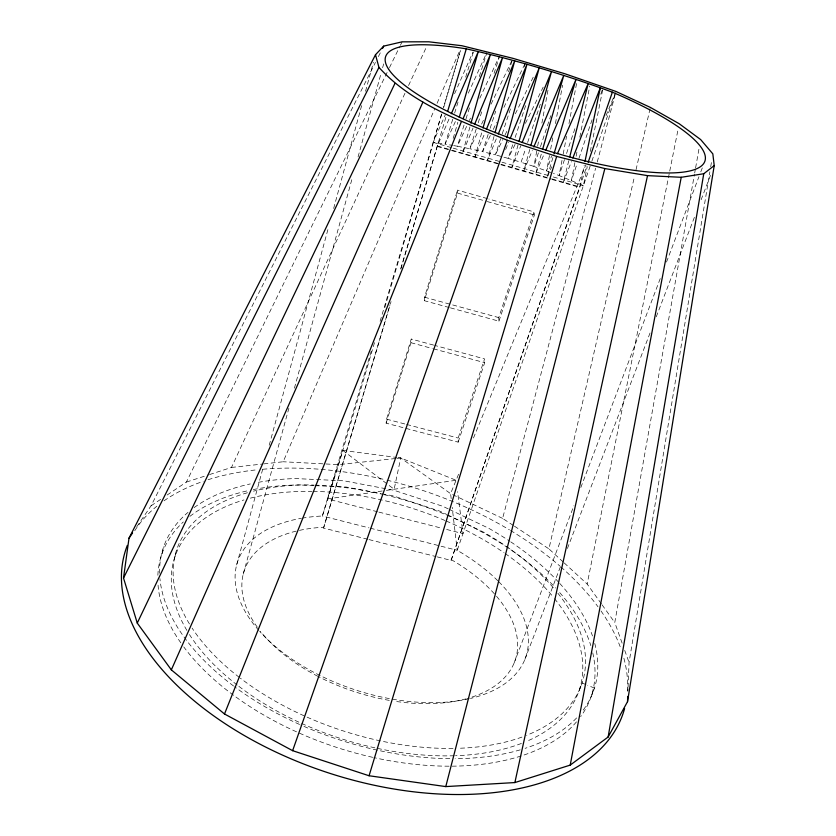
<?xml version="1.0" encoding="UTF-8"?>
<svg xmlns="http://www.w3.org/2000/svg" width="836" height="836" viewBox="0 0 836 836"><rect width="100%" height="100%" fill="white"/><g stroke="black" fill="none" stroke-linecap="round" stroke-linejoin="round"><path stroke-width="0.63" stroke-dasharray="4.18 3.13" d="M433.623 345.101L411.249 339.04L386.566 419.149L386.138 423.173L458.149 442.139L458.18 438.043L484.577 358.916L434.856 345.446M449.172 307.512L424.301 300.688L457.491 193.095L457.532 190.117L487.618 198.686M437.207 556.88L451.095 560.402L586.893 165.988M627.93 691.236L628.024 688.624M628.076 687.317L629.059 662.53L709.858 171.882M400.768 269.077L437.353 145.955L449.266 118.482M424.301 300.688L424.521 297.198L457.532 190.117M386.138 423.173L410.946 342.718L411.249 339.04M710.704 166.73L711.561 161.578M367.746 539.272L323.542 528.07L390.025 304.712M622.13 643.135L614.773 622.527L694.476 174.233M694.706 172.947L695.385 169.091M695.615 167.806L699.042 148.536M536.722 151.149L533.901 166.437L552.293 173.01M537.663 146.06L538.844 139.685M541.895 123.122L548.008 90.006M549.461 155.527L546.598 170.878L551.499 156.196M550.652 149.142L553.035 136.352M555.418 123.571L562.576 85.209M562.001 160.355L559.117 175.57L583.403 185.634L587.227 166.636M563.203 154.012L566.578 136.258M568.982 123.582L576.673 83.015M574.875 162.644L571.406 180.492L577.279 163.239M576.119 156.269L577.112 151.17M579.839 137.146L589.756 86.139M601.345 603.801L587.165 584.04L669.49 172.331M669.751 171.046L678.184 128.859M590.289 151.431L603.028 88.093M451.095 560.402L579.808 187.463L584.176 165.309M398.166 457.637L400.737 457.971L394.143 489.259L342.802 450.395L327.43 498.946L377.632 511.799M563.265 562.053L548.928 548.865L634.566 176.114M636.029 169.76L650.063 108.69M161.891 553.996L163.657 546.807M174.808 557.194L176.595 550.025M568.783 160.711L563.37 182.217L571.427 161.63M513.377 525.478L502.603 518.393L595.587 168.287M597.259 161.985L615.651 92.723M236.64 564.958L263.037 467.951M269.213 445.274L328.517 227.329M333.658 208.425L361.769 105.127M365.541 91.27L373.431 62.292M494.013 136.435L487.451 160.366L496.835 137.553M243.224 574.165L288.88 408.271M294.418 388.165L352.531 177.033M358.069 156.928L381.237 72.722M382.627 67.695L383.661 63.923M518.027 144.994L511.872 167.399L520.786 145.83M481.651 132.945L475.036 156.792L484.964 132.819M529.773 149.466L523.817 170.826L532.302 150.553M469.926 126.967L462.527 153.197L473.019 128.107M541.258 154.2L535.531 174.201L543.734 155.005M453.185 138.421L457.846 122.296M374.497 342.645L338.611 464.638L322.372 516A151.765 84.875 18.1 0 0 302.695 518.059M384.811 307.564L441.93 113.372M443.77 107.112L460.354 50.735L443.456 107.677M552.889 157.638L547.016 177.504L551.708 166.803M371.205 351.308L322.372 516L369 527.871M380.108 321.285L441.617 113.874M400.831 268.46L446.257 116.068M323.542 528.07L391.06 301.608M452.736 119.297L445.107 144.106L433.163 142.371L445.191 115.065M454.638 113.1L458.065 101.929M465.694 77.121L474.085 49.826M464.032 125.087L457.365 146.237L453.687 145.6M465.997 118.858L469.539 107.656M479.352 76.546L486.813 52.898M476.217 128.995L469.863 148.756L457.365 146.237L467.209 125.16M478.202 122.819L482.163 110.467M494.076 73.422L499.635 56.137M488.14 134.439L482.55 151.629L469.863 148.756L478.244 131.137M490.136 128.305L495.738 111.115M508.518 71.833L512.52 59.555M500.639 138.745L495.351 154.848L482.55 151.629L490.418 135.317M502.269 133.791L510.399 109.014M524.224 66.88L525.447 63.17M512.708 144.806L508.215 158.401L495.351 154.848L502.781 139.602M515.154 137.397L526.168 104.019M515.091 144.388L508.215 158.401L521.089 162.278L525.593 148.683M527.631 142.507L540.317 104.218M538.426 152.831L533.901 166.437L521.089 162.278M540.474 146.655L550.746 115.744M450.416 307.857L498.935 321.181L498.737 317.596L534.016 211.884L488.872 199.041M458.149 442.139L484.692 362.688L484.577 358.916M498.935 321.181L534.423 214.967L534.016 211.884M564.488 159.613L559.117 175.57L553.432 173.439M566.547 153.479L575.638 126.487M578.961 158.307L592.379 118.869M600.77 94.217L602.871 88.052M590.174 166.061L457.208 550.318A151.765 84.875 18.1 0 1 497.848 580.811M591.867 161.17L614.721 95.126M514.119 663L573.872 505.78M580.821 487.503L660.503 277.876M666.522 262.034L698.948 176.72M700.798 171.84L702.658 166.96M524.862 659.468L561.332 564.352M567.414 548.5L650.168 332.665M656.25 316.813L695.05 215.594M701.132 199.741L710.485 175.361M579.327 689.857L582.117 683.012L586.611 684.851M505.665 149.498L508.622 142.298M458.577 474.231L450.594 493.648L451.179 498.601M473.479 438.012L585.702 165.12M606.058 115.608L615.495 92.671M591.637 694.935L594.459 688.091L587.729 685.321M263.81 463.896L283.195 461.765L434.542 109.265M437.113 103.267L459.769 50.515M454.596 93.705L472.894 52.156M455.359 121.586L445.107 144.106L452.464 145.391M468.317 93.141L486.667 52.835M209.554 474.555L231.499 467.439L405.261 92.639M408.553 85.544L426.642 46.534M469.393 120.478L470.49 118.137M479.791 98.23L499.479 56.075M481.609 124.094L483.845 119.391M491.108 104.124L512.363 59.502M493.23 129.496L496.605 122.505M503.92 107.363L525.29 63.097M505.069 134.909L506.783 131.388M515.363 113.79L534.235 75.083M167.127 495.016L186.386 482.079L388.907 68.771M389.482 67.601L399.807 46.523M400.381 45.353L402.106 41.842M525.405 123.362L543.17 87.143M136.832 526.69L151.076 505.79L375.448 62.418M378.394 56.608L381.341 50.787M151.076 505.79L160.7 499.322M186.386 482.079L208.331 474.952M327.43 498.946L385.166 490.565M386.451 490.377L456.101 480.272L456.425 482.811M231.499 467.439L262.514 464.032M395.564 458.525L338.611 464.638L283.195 461.765M396.86 458.389L400.737 457.971L456.101 480.272M313.939 485.601L299.967 484.984A213.389 119.851 18.1 0 0 253.486 491.14M315.214 485.664L346.073 487.033L380.61 493.543M342.802 450.395L396.881 457.47M381.895 493.783L393.411 495.947L439.83 511.162L446.612 514.422M369.01 539.586L435.943 556.557M378.886 512.113L441.638 528.185M446.664 529.47L462.977 533.64L457.574 491.704M370.254 528.185L457.208 550.318L452.192 507.274M386.566 419.149L405.408 424.124M406.662 424.448L458.18 438.043M410.946 342.718L432.202 348.476M433.445 348.811L484.692 362.688M424.521 297.198L498.737 317.596M457.491 193.095L486.029 201.215M487.273 201.56L534.423 214.967M433.163 142.371L451.942 147.784M453.196 148.139L500.774 161.839M502.018 162.205L548.343 175.539M553.359 176.981L583.403 185.634M437.353 145.955L449.956 149.581M452.245 150.24L499.74 163.908M500.952 164.253L550.516 178.517M551.687 178.852L579.682 186.909M437.322 146.467L499.813 164.452M501.067 164.807L551.06 179.186M552.314 179.552L579.808 187.463M502.603 518.393L450.594 493.648L400.737 457.971M448.263 508.905L442.819 506.302L393.902 490.262L344.004 480.815L295.327 478.558A226.702 127.469 18.1 0 0 257.572 482.456M449.35 509.427L488.621 528.227A226.702 127.469 18.1 0 1 509.678 541.143M447.751 514.966L483.25 531.999A213.389 119.851 18.1 0 1 505.31 545.72M514.453 526.189L548.928 548.865M564.227 562.942L587.165 584.04M602.087 604.846L614.773 622.527M624.732 650.408L629.059 662.53M557.863 593.215A213.389 119.851 18.1 0 1 526.544 735.335M521.915 737.091A213.389 119.851 18.1 0 1 458.285 748.293M453.028 748.408A213.389 119.851 18.1 0 1 240.36 678.184M239.315 677.39A213.389 119.851 18.1 0 1 192.092 628.087M189.458 623.938A213.389 119.851 18.1 0 1 248.302 492.498M506.376 546.441A213.389 119.851 18.1 0 1 554.467 589.067M496.553 596.308A142.674 80.402 18.1 0 1 467.449 698.447M466.206 698.792A142.674 80.402 18.1 0 1 394.383 701.205M389.294 700.38A142.674 80.402 18.1 0 1 319.038 676.92M317.889 676.334A142.674 80.402 18.1 0 1 260.435 631.295M257.352 627.24A142.674 80.402 18.1 0 1 298.264 530.641M299.466 530.369A142.674 80.402 18.1 0 1 323.689 527.234M451.106 559.535A142.674 80.402 18.1 0 1 495.758 595.389M498.758 581.72A151.765 84.875 18.1 0 1 470.48 698.447M469.215 698.739A151.765 84.875 18.1 0 1 259.724 631.431M258.846 630.448A151.765 84.875 18.1 0 1 301.43 518.278M576.6 717.925A226.702 127.469 18.1 0 1 525.102 748.335M520.211 749.85A226.702 127.469 18.1 0 1 455.129 758.701M449.81 758.691A226.702 127.469 18.1 0 1 300.782 724.99M299.581 724.457A226.702 127.469 18.1 0 1 234.655 686.805M233.589 686.011A226.702 127.469 18.1 0 1 159.948 578.658M159.624 573.287A226.702 127.469 18.1 0 1 188.016 512.363M194.13 507.577A226.702 127.469 18.1 0 1 250.267 483.929M510.754 541.864A226.702 127.469 18.1 0 1 558.918 582.525M559.754 583.444A226.702 127.469 18.1 0 1 592.494 635.966M594.762 643.459A226.702 127.469 18.1 0 1 581.908 711.791M554.529 598.639A212.866 120.53 18.1 0 1 525.938 741.626M521.403 743.444A212.866 120.53 18.1 0 1 455.526 755.713M454.22 755.754A212.866 120.53 18.1 0 1 376.179 748.105M374.873 747.823A212.866 120.53 18.1 0 1 238.187 685.813M237.152 685.008A212.866 120.53 18.1 0 1 189.448 634.555M186.877 630.407A212.866 120.53 18.1 0 1 243.945 499.938M250.372 498.151A212.866 120.53 18.1 0 1 311.859 491.349M313.134 491.369A212.866 120.53 18.1 0 1 444.94 520.483M446.152 520.995A212.866 120.53 18.1 0 1 504.077 552.795M505.132 553.526A212.866 120.53 18.1 0 1 553.693 597.594M576.464 721.907A226.148 128.19 18.1 0 1 373.943 757.604M372.657 757.322A226.148 128.19 18.1 0 1 234.613 696.054M233.547 695.27A226.148 128.19 18.1 0 1 183.784 646.939M180.816 642.821A226.148 128.19 18.1 0 1 157.931 583.309M157.868 575.293A226.148 128.19 18.1 0 1 183.293 521.967M189.897 516.366A226.148 128.19 18.1 0 1 248.47 490.575M253.318 489.551A226.148 128.19 18.1 0 1 313.625 485.058M314.911 485.099A226.148 128.19 18.1 0 1 383.013 494.41M384.288 494.713A226.148 128.19 18.1 0 1 555.606 588.011M559.744 592.62A226.148 128.19 18.1 0 1 590.822 645.643M592.755 652.885A226.148 128.19 18.1 0 1 580.644 716.63M134.742 530.755A261.793 148.892 18.1 0 1 156.844 506.208M164.013 500.816A261.793 148.892 18.1 0 1 203.169 481.348M208.07 479.718A261.793 148.892 18.1 0 1 257.561 469.738M262.817 469.247A261.793 148.892 18.1 0 1 319.833 469.257M321.128 469.362A261.793 148.892 18.1 0 1 385.762 479.864M387.005 480.167A261.793 148.892 18.1 0 1 509.417 529.836M510.545 530.515A261.793 148.892 18.1 0 1 559.921 566.097M560.914 566.965A261.793 148.892 18.1 0 1 597.98 606.758M601 610.959A261.793 148.892 18.1 0 1 621.232 649.645M623.886 658.235A261.793 148.892 18.1 0 1 627.46 691.038"/><path stroke-width="1.25" d="M627.512 701.676L714.226 165.601L712.826 153.855L700.641 139.549L679.208 123.738L650.356 107.416L615.986 91.458L564.718 73.704L512.917 58.332L461.827 45.719L428.826 41.8L402.106 41.842L383.693 46.126L375.489 54.727L129.005 538.185L123.519 578.042L137.261 623.081L171.338 669.866L224.497 713.986L292.621 750.676L369.073 775.756L445.776 786.592L514.871 782.569L570.215 765.107L608.148 736.997L627.512 701.676L627.721 696.451M608.148 736.997L703.766 173.731L714.226 165.601M570.215 765.107L681.225 177.295L703.766 173.731M584.97 161.494L600.321 87.801C556.462 72.209 511.726 59.032 466.3 48.843A167.952 39.167 18.1 0 0 425.284 99.191A167.952 39.167 18.1 0 0 673.712 172.864A167.952 39.167 18.1 0 0 612.37 92.169L600.321 87.801L572.848 158.004M514.871 782.569L647.524 175.633L681.225 177.295M569.734 156.917L588.199 83.548L557.434 153.719M445.776 786.592L604.856 168.559L647.524 175.633M495.048 132.663L514.715 60.871L486.447 129.214M506.888 137.752L526.962 64.288L498.319 133.948M519.051 141.263L539.23 67.862L510.106 138.692M483.041 127.918L502.509 57.621L474.524 124.522M530.829 145.704L551.509 71.572L522.281 142.245M470.981 123.216L490.356 54.528L463.081 118.681M542.679 149.195L563.767 75.428L533.807 146.979M459.277 117.333L478.286 51.602L451.335 113.706M553.986 153.918L576.004 79.43L545.783 150.208M447.741 111.094L466.3 48.843M369.073 775.756L556.682 156.436L604.856 168.559M588.168 162.299L612.37 92.169M292.621 750.676L507.347 140.291C462.203 121.387 412.67 104.636 378.959 67.413L375.489 54.727M224.497 713.986L461.388 121.596M171.338 669.866L422.901 102.107M137.261 623.081L394.874 83.558M123.519 578.042L378.959 67.413M382.512 48.457L383.693 46.126M129.005 538.185L132.558 532.96M507.347 140.291L556.682 156.436M624.596 708.5A261.793 148.892 18.1 0 1 327.827 772.683A261.793 148.892 18.1 0 1 127.323 545.417"/></g></svg>
